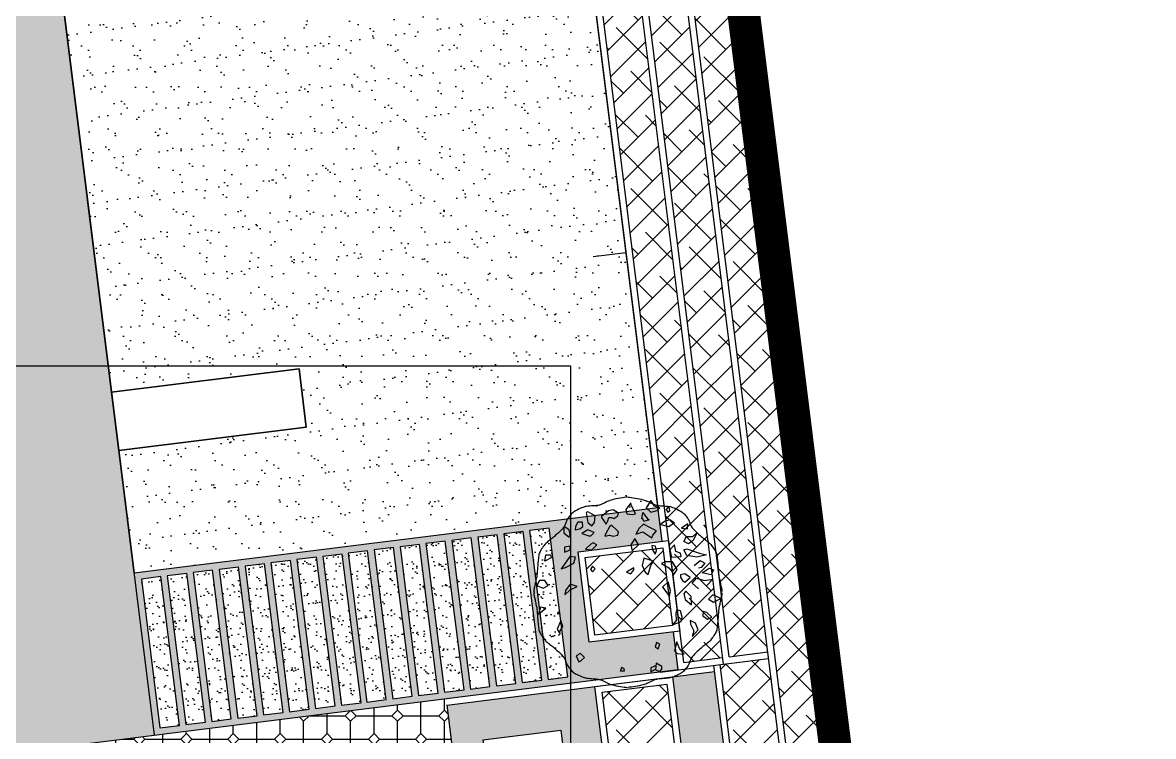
# Model space of a CAD drawing. Header units: millimetres. Extents: x 54321 to 643206, y 47154 to 1199119.
# Drawn here: x 144843 to 162194, y 98500 to 109449 of the extents above; entities that cross this region are included whole.
import ezdxf

# ---------------------------------------------------------------- set-up
doc = ezdxf.new("R2010")
doc.units = ezdxf.units.MM
doc.linetypes.add('04 RT1 - COL FACILITY$0$DASHED', pattern=[0.75, 0.5, -0.25])
doc.linetypes.add('SiteBoundary RT1$0$DASHDOT', pattern=[1, 0.5, -0.25, 0, -0.25])
for name, color, linetype in [('+AT9 - Trees', 3, 'Continuous'), ('+AT9-HATCH', 8, 'Continuous'), ('+AT9-PAVE', 1, 'Continuous'), ('+AT9_Hardscape', 1, 'Continuous'), ('04 RT1 - COL FACILITY$0$AM-DROP LINE', 7, 'Continuous'), ('09 RT1 - POD - FACILITY$0$AM-LOW WALL', 2, 'Continuous'), ('SiteBoundary RT1$0$AM-BOUNDARYLINE', 242, 'SiteBoundary RT1$0$DASHDOT'), ('X-COL PODIUM$0$FCOL TWR B3-TF', 6, 'Continuous')]:
    doc.layers.add(name, color=color, linetype=linetype)
pattern_1 = [(45, (4908208.38, 2762928.94), (-224.506403, 224.506403), []), (135, (4908208.38, 2762928.94), (-673.51921, 224.506403), [793.75, -476.25])]
pattern_2 = [(0, (4519.18, -35824.1), (360, 360), [550.293, -169.707]), (90, (4434.33, -35739.26), (-360, 360), [550.293, -169.707]), (45, (4709.5, -35464.1), (-360.0008, 360.0008), [120, -389.118]), (315, (4709.5, -35464.1), (360.0008, 360.0008), [120, -389.118]), (45, (4794.33, -35548.97), (-360.0008, 360.0008), [120, -389.118]), (315, (4794.33, -35379.26), (360.0008, 360.0008), [120, -389.118])]

# ---------------------------------------------------------------- blocks, each defined once
blk = doc.blocks.new('ARCHITECT')
at = {"layer": '04 RT1 - COL FACILITY$0$AM-DROP LINE', "color": 8, "linetype": '04 RT1 - COL FACILITY$0$DASHED', "ltscale": 5}
blk.add_lwpolyline([(-10205, -4075), (16870, -4075), (16870, 6250), (31920, 6250), (31920, 25600), (16670, 25600), (16670, 25600), (13519, 25600), (13519, 27525), (13519, 27525), (13520, 44550), (13520, 44550), (13520, 46350), (13520, 46350), (13520, 49200), (-5380, 49200), (-5380, 38725), (-6305, 38725), (-6305, 31725), (445, 31725), (445, 29600), (-10205, 29600)], close=True, dxfattribs=at)
at = {"layer": '09 RT1 - POD - FACILITY$0$AM-LOW WALL', "color": 8}
for p, q in [((39222, -6184), (31091, 58896)), ((39073, -6196), (30962, 58730))]:
    blk.add_line(p, q, dxfattribs=at)
blk = doc.blocks.new('T18')
at = {"color": 0, "linetype": 'Continuous'}
for points in [[(-74, 2531), (-114, 2527), (-160, 2522), (-210, 2514), (-263, 2506), (-317, 2496), (-369, 2485), (-419, 2475), (-464, 2464), (-503, 2453), (-531, 2443), (-564, 2429), (-599, 2413), (-635, 2396), (-672, 2378), (-709, 2361), (-744, 2345), (-777, 2332), (-805, 2323), (-837, 2317), (-875, 2312), (-916, 2308), (-960, 2305), (-1004, 2303), (-1048, 2300), (-1089, 2296), (-1127, 2291), (-1158, 2284), (-1189, 2275), (-1224, 2263), (-1262, 2249), (-1301, 2232), (-1341, 2215), (-1380, 2197), (-1416, 2178), (-1447, 2159), (-1474, 2141), (-1492, 2126), (-1511, 2108), (-1531, 2086), (-1552, 2062), (-1572, 2038), (-1592, 2013), (-1609, 1989), (-1625, 1967), (-1638, 1947), (-1646, 1931), (-1654, 1912), (-1662, 1890), (-1671, 1867), (-1679, 1844), (-1687, 1821), (-1695, 1800), (-1704, 1781), (-1713, 1765), (-1735, 1737), (-1762, 1706), (-1793, 1673), (-1828, 1640), (-1863, 1607), (-1899, 1574), (-1933, 1544), (-1964, 1517), (-1991, 1493), (-2009, 1477), (-2031, 1459), (-2055, 1440), (-2080, 1420), (-2106, 1400), (-2131, 1380), (-2155, 1360), (-2175, 1341), (-2192, 1324), (-2210, 1303), (-2230, 1279), (-2251, 1251), (-2272, 1221), (-2294, 1191), (-2313, 1160), (-2331, 1130), (-2345, 1102), (-2356, 1077), (-2364, 1051), (-2371, 1020), (-2376, 985), (-2380, 949), (-2384, 911), (-2387, 874), (-2389, 839), (-2392, 807), (-2394, 779), (-2397, 753), (-2399, 722), (-2402, 689), (-2404, 654), (-2407, 618), (-2410, 583), (-2413, 550), (-2416, 520), (-2419, 494), (-2423, 471), (-2428, 445), (-2434, 416), (-2441, 386), (-2448, 355), (-2455, 325), (-2461, 296), (-2466, 270), (-2470, 247), (-2473, 230), (-2478, 210), (-2484, 187), (-2490, 163), (-2495, 139), (-2498, 117), (-2497, 98), (-2492, 83), (-2482, 73), (-2492, 64), (-2497, 49), (-2498, 30), (-2495, 7), (-2490, -16), (-2484, -40), (-2478, -63), (-2473, -83), (-2470, -100), (-2466, -123), (-2461, -149), (-2455, -178), (-2448, -208), (-2441, -239), (-2434, -269), (-2428, -298), (-2423, -324), (-2419, -347), (-2416, -373), (-2413, -403), (-2410, -436), (-2407, -471), (-2404, -507), (-2402, -542), (-2399, -576), (-2397, -606), (-2394, -632), (-2392, -660), (-2389, -692), (-2387, -727), (-2384, -764), (-2380, -802), (-2376, -839), (-2371, -873), (-2364, -904), (-2356, -931), (-2345, -956), (-2331, -983), (-2313, -1013), (-2294, -1044), (-2272, -1075), (-2251, -1104), (-2230, -1132), (-2210, -1156), (-2192, -1177), (-2175, -1194), (-2155, -1213), (-2131, -1233), (-2106, -1253), (-2080, -1273), (-2055, -1293), (-2031, -1312), (-2009, -1330), (-1991, -1346), (-1964, -1370), (-1933, -1397), (-1899, -1428), (-1863, -1460), (-1828, -1493), (-1793, -1526), (-1762, -1559), (-1735, -1590), (-1713, -1618), (-1704, -1634), (-1695, -1653), (-1687, -1674), (-1679, -1697), (-1671, -1720), (-1662, -1743), (-1654, -1765), (-1646, -1784), (-1638, -1800), (-1625, -1820), (-1609, -1842), (-1592, -1866), (-1572, -1891), (-1552, -1916), (-1531, -1939), (-1511, -1961), (-1492, -1980), (-1474, -1995), (-1447, -2012), (-1416, -2031), (-1380, -2050), (-1341, -2068), (-1301, -2086), (-1262, -2102), (-1224, -2116), (-1189, -2128), (-1158, -2137), (-1127, -2144), (-1089, -2149), (-1048, -2153), (-1004, -2156), (-960, -2158), (-916, -2161), (-875, -2165), (-837, -2170), (-805, -2176), (-777, -2185), (-744, -2198), (-709, -2214), (-672, -2231), (-635, -2249), (-599, -2266), (-564, -2282), (-531, -2296), (-503, -2306), (-464, -2317), (-419, -2328), (-369, -2339), (-317, -2349), (-263, -2359), (-210, -2367), (-160, -2375), (-114, -2380), (-74, -2384)], [(-63, 2531), (-24, 2527), (23, 2522), (73, 2514), (126, 2506), (179, 2496), (232, 2485), (282, 2475), (327, 2464), (365, 2453), (394, 2443), (426, 2429), (461, 2413), (498, 2396), (535, 2378), (571, 2361), (607, 2345), (639, 2332), (668, 2323), (700, 2317), (737, 2312), (779, 2308), (822, 2305), (867, 2303), (910, 2300), (952, 2296), (989, 2291), (1021, 2284), (1051, 2275), (1086, 2263), (1124, 2249), (1164, 2232), (1204, 2215), (1242, 2197), (1278, 2178), (1310, 2159), (1336, 2141), (1354, 2126), (1374, 2108), (1394, 2086), (1415, 2062), (1435, 2038), (1454, 2013), (1472, 1989), (1487, 1967), (1500, 1947), (1509, 1931), (1517, 1912), (1525, 1890), (1533, 1867), (1541, 1844), (1550, 1821), (1558, 1800), (1567, 1781), (1576, 1765), (1597, 1737), (1624, 1706), (1656, 1673), (1690, 1640), (1726, 1607), (1761, 1574), (1795, 1544), (1826, 1517), (1853, 1493), (1871, 1477), (1893, 1459), (1917, 1440), (1943, 1420), (1969, 1400), (1994, 1380), (2017, 1360), (2038, 1341), (2055, 1324), (2073, 1303), (2092, 1279), (2114, 1251), (2135, 1221), (2156, 1191), (2176, 1160), (2193, 1130), (2208, 1102), (2219, 1077), (2227, 1051), (2233, 1020), (2238, 985), (2243, 949), (2246, 911), (2249, 874), (2252, 839), (2254, 807), (2257, 779), (2259, 753), (2262, 722), (2264, 689), (2267, 654), (2269, 618), (2272, 583), (2275, 550), (2278, 520), (2282, 494), (2286, 471), (2291, 445), (2297, 416), (2304, 386), (2311, 355), (2317, 325), (2323, 296), (2329, 270), (2332, 247), (2335, 230), (2341, 210), (2347, 187), (2353, 163), (2358, 139), (2360, 117), (2360, 98), (2355, 83), (2345, 73), (2355, 64), (2360, 49), (2360, 30), (2358, 7), (2353, -16), (2347, -40), (2341, -63), (2335, -83), (2332, -100), (2329, -123), (2323, -149), (2317, -178), (2311, -208), (2304, -239), (2297, -269), (2291, -298), (2286, -324), (2282, -347), (2278, -373), (2275, -403), (2272, -436), (2269, -471), (2267, -507), (2264, -542), (2262, -576), (2259, -606), (2257, -632), (2254, -660), (2252, -692), (2249, -727), (2246, -764), (2243, -802), (2238, -839), (2233, -873), (2227, -904), (2219, -931), (2208, -956), (2193, -983), (2176, -1013), (2156, -1044), (2135, -1075), (2114, -1104), (2092, -1132), (2073, -1156), (2055, -1177), (2038, -1194), (2017, -1213), (1994, -1233), (1969, -1253), (1943, -1273), (1917, -1293), (1893, -1312), (1871, -1330), (1853, -1346), (1826, -1370), (1795, -1397), (1761, -1428), (1726, -1460), (1690, -1493), (1656, -1526), (1624, -1559), (1597, -1590), (1576, -1618), (1567, -1634), (1558, -1653), (1550, -1674), (1541, -1697), (1533, -1720), (1525, -1743), (1517, -1765), (1509, -1784), (1500, -1800), (1487, -1820), (1472, -1842), (1454, -1866), (1435, -1891), (1415, -1916), (1394, -1939), (1374, -1961), (1354, -1980), (1336, -1995), (1310, -2012), (1278, -2031), (1242, -2050), (1204, -2068), (1164, -2086), (1124, -2102), (1086, -2116), (1051, -2128), (1021, -2137), (989, -2144), (952, -2149), (910, -2153), (867, -2156), (822, -2158), (779, -2161), (737, -2165), (700, -2170), (668, -2176), (639, -2185), (607, -2198), (571, -2214), (535, -2231), (498, -2249), (461, -2266), (426, -2282), (394, -2296), (365, -2306), (327, -2317), (282, -2328), (232, -2339), (179, -2349), (126, -2359), (73, -2367), (23, -2375), (-24, -2380), (-63, -2384)], [(1648, 760), (1799, 890), (1922, 825), (1826, 716), (1757, 699)], [(1757, 158), (1593, 309), (1703, 435), (1908, 374), (2127, 415), (1976, 244)], [(1552, -749), (1634, -920)], [(662, -1817), (525, -1875), (525, -1981), (649, -1909)]]:
    blk.add_lwpolyline(points, dxfattribs=at)
for points in [[(19, 2334), (5, 2379), (-118, 2208), (-91, 2098), (46, 2078), (129, 2098)], [(621, 2293), (525, 2444), (402, 2252), (525, 2143), (690, 2184), (758, 2252)], [(-926, 1872), (-912, 2047), (-1103, 2153), (-1145, 2136), (-1103, 1872), (-994, 1790)], [(-433, 1982), (-323, 2047), (-310, 2112), (-446, 2198), (-570, 2174), (-748, 2026), (-748, 2003), (-624, 1828), (-583, 1917), (-556, 2003), (-487, 2003)], [(293, 1965), (320, 2136), (443, 1965), (484, 1941), (348, 1900), (320, 1965)], [(991, 2293), (922, 2208), (964, 2143), (1018, 2184)], [(-1719, 1606), (-1583, 1496), (-1555, 1561), (-1583, 1688), (-1719, 1773)], [(-1240, 1879), (-1364, 1879), (-1418, 1770), (-1432, 1681), (-1309, 1715), (-1227, 1770)], [(-487, 1804), (-542, 1760), (-638, 1588), (-665, 1523), (-542, 1547), (-446, 1523), (-323, 1547), (-310, 1630), (-351, 1674)], [(334, 1828), (224, 1725), (142, 1571), (320, 1636), (553, 1482), (580, 1551), (676, 1657), (498, 1746)], [(991, 1760), (758, 1825), (881, 1910), (1018, 1951), (1141, 1869)], [(1319, 1732), (1470, 1708), (1484, 1842)], [(-1103, 1681), (-1254, 1592), (-1076, 1527), (-1021, 1527), (-939, 1616)], [(46, 1144), (211, 1294), (115, 1465), (5, 1294)], [(1607, 1517), (1716, 1606), (1621, 1407), (1497, 1325), (1374, 1387), (1443, 1517)], [(-1555, 1171), (-1555, 1260), (-1706, 1236), (-1706, 1106)], [(-1158, 1188), (-994, 1171), (-871, 1298), (-967, 1349), (-1021, 1318)], [(567, 1171), (635, 1061), (676, 1150), (649, 1260), (553, 1280)], [(1169, 1126), (1141, 1301), (1018, 1171), (1059, 979), (1306, 1000), (1292, 1085)], [(1785, 1085), (1963, 1041), (1716, 979), (1456, 1024), (1374, 1171), (1456, 1191)], [(-2212, 873), (-2185, 1037), (-2062, 1037), (-2048, 966)], [(-1569, 996), (-1706, 801), (-1788, 675), (-1678, 716), (-1459, 822), (-1418, 976)], [(306, 764), (375, 593), (457, 528), (525, 764), (594, 873), (348, 955)], [(-1035, 658), (-980, 603), (-912, 678), (-980, 750)], [(-104, 589), (5, 545), (87, 654), (87, 706)], [(1087, 596), (1100, 510), (1210, 658), (1087, 856), (895, 856), (799, 812), (991, 702)], [(2031, 699), (2141, 654), (2086, 524), (1853, 572)], [(-2349, 374), (-2418, 244), (-2253, 179), (-2130, 244), (-2212, 374)], [(1032, 117), (977, 346), (827, 202), (909, 96), (1005, -34)], [(1402, 545), (1292, 524), (1292, 459), (1347, 374), (1402, 333), (1538, 452)], [(-1555, 137), (-1377, 226), (-1555, 281), (-1678, 120), (-1692, 11)], [(1415, -116), (1579, -253), (1566, -40), (1429, 100), (1374, 42)], [(2141, -184), (2332, -92), (2127, 7), (2018, -109)], [(-2322, -314), (-2376, -489), (-2185, -338)], [(1196, -383), (1169, -468), (1183, -660), (1087, -769), (1306, -684), (1333, -574), (1292, -403)], [(1867, -533), (1990, -619), (2100, -574), (1976, -448), (1881, -424)], [(-1897, -879), (-1815, -1006), (-1829, -941), (-1747, -814), (-1802, -660)], [(1593, -1071), (1744, -896), (1675, -725), (1538, -660), (1552, -749), (1634, -920)], [(635, -1344), (717, -1389), (758, -1266), (676, -1221)], [(1265, -1375), (1196, -1207), (1141, -1440), (1210, -1505), (1388, -1522)], [(-1405, -1567), (-1336, -1721), (-1281, -1697), (-1186, -1611), (-1295, -1505)], [(-159, -1964), (-255, -1964), (-227, -1858), (-173, -1895)], [(813, -1847), (662, -1762), (649, -1933), (758, -1977), (813, -1912)]]:
    blk.add_lwpolyline(points, close=True, dxfattribs=at)

msp = doc.modelspace()

# ---------------------------------------------------------------- hatches: boundary and pattern name
at = {"layer": '+AT9-HATCH'}
h = msp.add_hatch(dxfattribs=at)
h.set_pattern_fill('ANSI38', color=62, scale=100)
h.set_pattern_definition(pattern_1)
h.paths.add_polyline_path([(159511, 74722), (157625, 74486), (157700, 73891), (160180, 74201), (154443, 120126), (153848, 120052), (158459, 83136), (158906, 83192), (159080, 81802), (158633, 81747)])
h = msp.add_hatch(dxfattribs=at)
h.set_pattern_fill('ANSI38', color=62, scale=100)
h.set_pattern_definition(pattern_1)
h.paths.add_polyline_path([(155682, 99720), (156278, 99795), (154889, 110910), (154294, 110836)])
h = msp.add_hatch(dxfattribs=at)
h.set_pattern_fill('ANSI38', color=62, scale=100)
h.set_pattern_definition(pattern_1)
h.paths.add_polyline_path([(153599, 110749), (154754, 101505), (154927, 100116), (154988, 99633), (155583, 99708), (154194, 110823)])
h = msp.add_hatch(dxfattribs=at)
h.set_pattern_fill('AR-SAND', color=8, scale=10)
h.paths.add_polyline_path([(145468, 109683), (153506, 110687), (154591, 102005), (146553, 101001), (146317, 102886), (149195, 103245), (149084, 104138), (146206, 103779)])
h = msp.add_hatch(dxfattribs=at)
h.set_pattern_fill('GRAVEL', color=252, scale=15, angle=270)
h.set_pattern_definition([(138.0127875, (4911738.24, 2776781.783), (-3428.99999979, 3048.00000024), [51.258216, -5074.572546]), (94.969741, (4911700.14, 2776816.073), (381.000021705, -4571.99999819), [87.960708, -8708.107334]), (42.5104471, (4911692.52, 2776903.703), (-4190.99999854, -3810.00000161), [62.022228, -6140.20842]), (177.273689, (4911597.27, 2777052.293), (7619.99999996, -381.0000008), [80.100678, -7929.965614]), (202.83365418, (4911517.26, 2777056.103), (4571.999999933, 1905.00000016), [78.545055, -7775.971162]), (267.273689, (4911444.87, 2777025.623), (381.0000008, 7619.99999996), [80.100678, -7929.965614]), (307.69424047, (4911441.06, 2776945.613), (-3810.000000285, 4952.99999978), [105.92905, -10486.967297]), (342.25532837, (4911505.83, 2776861.793), (8381.99999977, -2667.000000717), [100.007928, -9900.78849]), (31.42956562, (4911601.08, 2776831.313), (4952.999999734, 3048.00000043), [80.37195, -7956.831855]), (85.2363583, (4911669.66, 2776873.223), (-381.00000066, -4190.99999994), [91.756992, -4496.090543]), (132.3974378, (4911677.28, 2776964.663), (-4191.00000016, 4571.999999854), [118.661688, -11747.515877]), (48.8140748, (4911593.46, 2776675.103), (2286.00000019, 2666.99999984), [40.50068, -4009.584874]), (81.4692344, (4911620.13, 2776705.583), (-761.999999136, -4953.000000133), [77.052297, -7628.19585]), (135, (4911631.56, 2776781.78), (-381, 5e-13), [53.8814, -484.933966]), (113.1985905, (4911677.28, 2776808.453), (761.99999987, -1905.00000005), [29.016198, -2872.593355]), (201.8014095, (4911665.85, 2776835.12), (1143, 381.0000001), [41.034843, -2010.712949]), (300.9637565, (4911627.75, 2776819.88), (761.99999996, -1143), [66.64795, -2154.944723]), (71.5650512, (4911662.04, 2776762.73), (-381, -762), [48.19307, -1156.634718]), (286.38954033, (4911665.85, 2777056.103), (1143, -3810), [67.5132, -6683.824]), (340.34617594, (4911684.9, 2776991.333), (-4190.99999995, 1524.00000014), [56.63984, -5607.332352]), (203.1985905, (4911738.24, 2776762.733), (1905.00000005, 761.99999987), [58.032015, -2843.577538]), (253.61045967, (4911684.9, 2776739.873), (1142.99999973, 3810.00000008), [67.5132, -6683.824]), (249.4439548, (4911429.63, 2777056.103), (762, 1905), [65.10528, -3190.160147]), (204.7751406, (4911406.77, 2776995.143), (4190.99999897, 1905.00000227), [54.550818, -5400.539007]), (336.8014095, (4911357.24, 2776758.923), (1905.00000005, -761.9999999), [58.032015, -2843.577538]), (287.35402464, (4911410.58, 2776736.063), (-1524.00000032, 4952.9999999), [63.86741, -6322.856397]), (339.4439548, (4911357.24, 2776945.613), (-1905, 762), [32.55264, -3222.712787]), (11.3099325, (4911357.24, 2776781.78), (1524, 381), [19.42719, -1923.299245]), (75.9637565, (4911376.29, 2776785.59), (-381, -1143), [78.545055, -1492.358188]), (96.00900596, (4911395.34, 2776861.793), (381.0000002, -3809.99999998), [72.79005, -7206.20473]), (213.6900675, (4911593.46, 2776819.88), (762, 381), [54.948582, -1318.766454]), (263.1572266, (4911547.74, 2776789.403), (-761.99999966, -6477.00000004), [95.933514, -9497.40136]), (330.9453959, (4911536.31, 2776694.153), (-2666.99999998, 1524.00000004), [39.226236, -3883.408848]), (360, (4911570.6, 2776675.1), (381, 381), [22.86, -358.14]), (30.25643716, (4911406.77, 2776869.413), (-2667.0000001, -1523.99999981), [52.930044, -5240.091116]), (318.0127875, (4911452.49, 2776896.083), (3428.99999978, -3048.00000025), [102.516432, -5023.31433]), (270, (4911528.7, 2776827.5), (381, -381), [99.06, -281.94]), (235.3048465, (4911528.69, 2776728.443), (-2666.99999794, -3810.00000144), [60.241434, -5963.897509]), (164.0546041, (4911494.4, 2776678.913), (-1524, 380.99999997), [55.474362, -2718.247506]), (117.64597536, (4911441.06, 2776694.153), (-3809.999999495, 7239.000000266), [90.321765, -8941.869663]), (85.42607874, (4911399.15, 2776774.163), (381, 4953), [95.55442, -9459.876968])])
h.paths.add_polyline_path([(146553, 101001), (146863, 98517), (149208, 98811), (151341, 99078), (153254, 99318), (153254, 101838), (152894, 101793), (152299, 101718), (151703, 101644), (151108, 101570), (149322, 101346), (148726, 101272), (148131, 101198), (147536, 101123), (146940, 101049)])
h.paths.add_polyline_path([(153254, 101838), (153254, 99318), (154900, 99524), (154828, 100104), (153538, 99943), (153365, 101332), (154654, 101493), (154591, 102005), (154085, 101941), (153489, 101867)])
h.paths.add_polyline_path([(147249, 98669), (146949, 98631), (146665, 100913), (146962, 100950)], flags=16)
h.paths.add_polyline_path([(147647, 98718), (147347, 98681), (147063, 100963), (147360, 101000)], flags=16)
h.paths.add_polyline_path([(148045, 98768), (147745, 98730), (147460, 101012), (147758, 101049)], flags=16)
h.paths.add_polyline_path([(148443, 98817), (148143, 98779), (147858, 101061), (148156, 101098)], flags=16)
h.paths.add_polyline_path([(148841, 98867), (148541, 98830), (148256, 101112), (148554, 101149)], flags=16)
h.paths.add_polyline_path([(149239, 98916), (148939, 98878), (148654, 101160), (148952, 101197)], flags=16)
h.paths.add_polyline_path([(149637, 98966), (149337, 98929), (149052, 101211), (149350, 101248)], flags=16)
h.paths.add_polyline_path([(150035, 99016), (149734, 98978), (149450, 101260), (149748, 101297)], flags=16)
h.paths.add_polyline_path([(150423, 99064), (150123, 99027), (149838, 101309), (150136, 101346)], flags=16)
h.paths.add_polyline_path([(150821, 99114), (150521, 99077), (150236, 101359), (150534, 101396)], flags=16)
h.paths.add_polyline_path([(151219, 99164), (150919, 99126), (150634, 101408), (150932, 101445)], flags=16)
h.paths.add_polyline_path([(151617, 99213), (151316, 99176), (151032, 101458), (151329, 101495)], flags=16)
h.paths.add_polyline_path([(152014, 99263), (151714, 99225), (151430, 101507), (151727, 101545)], flags=16)
h.paths.add_polyline_path([(152412, 99312), (152112, 99275), (151828, 101557), (152125, 101594)], flags=16)
h.paths.add_polyline_path([(153208, 99412), (152908, 99374), (152623, 101656), (152921, 101694)], flags=16)
h.paths.add_polyline_path([(152810, 99362), (152510, 99325), (152225, 101607), (152523, 101644)], flags=16)
h = msp.add_hatch(dxfattribs=at)
h.set_pattern_fill('AR-SAND', color=8, scale=5)
h.paths.add_polyline_path([(152921, 101694), (152623, 101656), (152908, 99374), (153208, 99412)])
h = msp.add_hatch(dxfattribs=at)
h.set_pattern_fill('AR-SAND', color=8, scale=5)
h.paths.add_polyline_path([(151727, 101545), (151430, 101507), (151714, 99225), (152014, 99263)])
h = msp.add_hatch(dxfattribs=at)
h.set_pattern_fill('AR-SAND', color=8, scale=5)
h.paths.add_polyline_path([(152125, 101594), (151828, 101557), (152112, 99275), (152412, 99312)])
h = msp.add_hatch(dxfattribs=at)
h.set_pattern_fill('AR-SAND', color=8, scale=5)
h.paths.add_polyline_path([(152523, 101644), (152225, 101607), (152510, 99325), (152810, 99362)])
h = msp.add_hatch(dxfattribs=at)
h.set_pattern_fill('AR-SAND', color=8, scale=5)
h.paths.add_polyline_path([(150136, 101346), (149838, 101309), (150123, 99027), (150423, 99064)])
h = msp.add_hatch(dxfattribs=at)
h.set_pattern_fill('AR-SAND', color=8, scale=5)
h.paths.add_polyline_path([(150534, 101396), (150236, 101359), (150521, 99077), (150821, 99114)])
h = msp.add_hatch(dxfattribs=at)
h.set_pattern_fill('AR-SAND', color=8, scale=5)
h.paths.add_polyline_path([(150932, 101445), (150634, 101408), (150919, 99126), (151219, 99164)])
h = msp.add_hatch(dxfattribs=at)
h.set_pattern_fill('AR-SAND', color=8, scale=5)
h.paths.add_polyline_path([(151329, 101495), (151032, 101458), (151316, 99176), (151617, 99213)])
h = msp.add_hatch(dxfattribs=at)
h.set_pattern_fill('ANSI38', color=62, scale=100)
h.set_pattern_definition(pattern_1)
h.paths.add_polyline_path([(153625, 100054), (154816, 100203), (154667, 101394), (153476, 101245)])
h = msp.add_hatch(dxfattribs=at)
h.set_pattern_fill('AR-SAND', color=8, scale=5)
h.paths.add_polyline_path([(148952, 101197), (148654, 101160), (148939, 98878), (149239, 98916)])
h = msp.add_hatch(dxfattribs=at)
h.set_pattern_fill('AR-SAND', color=8, scale=5)
h.paths.add_polyline_path([(149350, 101248), (149052, 101211), (149337, 98929), (149637, 98966)])
h = msp.add_hatch(dxfattribs=at)
h.set_pattern_fill('AR-SAND', color=8, scale=5)
h.paths.add_polyline_path([(149748, 101297), (149450, 101260), (149734, 98978), (150035, 99016)])
h = msp.add_hatch(dxfattribs=at)
h.set_pattern_fill('AR-SAND', color=8, scale=5)
h.paths.add_polyline_path([(147360, 101000), (147063, 100963), (147347, 98681), (147647, 98718)])
h = msp.add_hatch(dxfattribs=at)
h.set_pattern_fill('AR-SAND', color=8, scale=5)
h.paths.add_polyline_path([(147758, 101049), (147460, 101012), (147745, 98730), (148045, 98768)])
h = msp.add_hatch(dxfattribs=at)
h.set_pattern_fill('AR-SAND', color=8, scale=5)
h.paths.add_polyline_path([(148156, 101098), (147858, 101061), (148143, 98779), (148443, 98817)])
h = msp.add_hatch(dxfattribs=at)
h.set_pattern_fill('AR-SAND', color=8, scale=5)
h.paths.add_polyline_path([(148554, 101149), (148256, 101112), (148541, 98830), (148841, 98867)])
h = msp.add_hatch(dxfattribs=at)
h.set_pattern_fill('AR-SAND', color=8, scale=5)
h.paths.add_polyline_path([(146962, 100950), (146665, 100913), (146949, 98631), (147249, 98669)])
h = msp.add_hatch(dxfattribs=at)
h.set_pattern_fill('ANSI38', color=62, scale=100)
h.set_pattern_definition(pattern_1)
h.paths.add_polyline_path([(156290, 99695), (155595, 99609), (155546, 99602), (157616, 83030), (158360, 83123)])
h = msp.add_hatch(dxfattribs=at)
h.set_pattern_fill('GRAVEL', color=252, scale=15, angle=270)
h.set_pattern_definition([(138.0127875, (4911738.24, 2776781.783), (-3428.99999979, 3048.00000024), [51.258216, -5074.572546]), (94.969741, (4911700.14, 2776816.073), (381.000021705, -4571.99999819), [87.960708, -8708.107334]), (42.5104471, (4911692.52, 2776903.703), (-4190.99999854, -3810.00000161), [62.022228, -6140.20842]), (177.273689, (4911597.27, 2777052.293), (7619.99999996, -381.0000008), [80.100678, -7929.965614]), (202.83365418, (4911517.26, 2777056.103), (4571.999999933, 1905.00000016), [78.545055, -7775.971162]), (267.273689, (4911444.87, 2777025.623), (381.0000008, 7619.99999996), [80.100678, -7929.965614]), (307.69424047, (4911441.06, 2776945.613), (-3810.000000285, 4952.99999978), [105.92905, -10486.967297]), (342.25532837, (4911505.83, 2776861.793), (8381.99999977, -2667.000000717), [100.007928, -9900.78849]), (31.42956562, (4911601.08, 2776831.313), (4952.999999734, 3048.00000043), [80.37195, -7956.831855]), (85.2363583, (4911669.66, 2776873.223), (-381.00000066, -4190.99999994), [91.756992, -4496.090543]), (132.3974378, (4911677.28, 2776964.663), (-4191.00000016, 4571.999999854), [118.661688, -11747.515877]), (48.8140748, (4911593.46, 2776675.103), (2286.00000019, 2666.99999984), [40.50068, -4009.584874]), (81.4692344, (4911620.13, 2776705.583), (-761.999999136, -4953.000000133), [77.052297, -7628.19585]), (135, (4911631.56, 2776781.78), (-381, 5e-13), [53.8814, -484.933966]), (113.1985905, (4911677.28, 2776808.453), (761.99999987, -1905.00000005), [29.016198, -2872.593355]), (201.8014095, (4911665.85, 2776835.12), (1143, 381.0000001), [41.034843, -2010.712949]), (300.9637565, (4911627.75, 2776819.88), (761.99999996, -1143), [66.64795, -2154.944723]), (71.5650512, (4911662.04, 2776762.73), (-381, -762), [48.19307, -1156.634718]), (286.38954033, (4911665.85, 2777056.103), (1143, -3810), [67.5132, -6683.824]), (340.34617594, (4911684.9, 2776991.333), (-4190.99999995, 1524.00000014), [56.63984, -5607.332352]), (203.1985905, (4911738.24, 2776762.733), (1905.00000005, 761.99999987), [58.032015, -2843.577538]), (253.61045967, (4911684.9, 2776739.873), (1142.99999973, 3810.00000008), [67.5132, -6683.824]), (249.4439548, (4911429.63, 2777056.103), (762, 1905), [65.10528, -3190.160147]), (204.7751406, (4911406.77, 2776995.143), (4190.99999897, 1905.00000227), [54.550818, -5400.539007]), (336.8014095, (4911357.24, 2776758.923), (1905.00000005, -761.9999999), [58.032015, -2843.577538]), (287.35402464, (4911410.58, 2776736.063), (-1524.00000032, 4952.9999999), [63.86741, -6322.856397]), (339.4439548, (4911357.24, 2776945.613), (-1905, 762), [32.55264, -3222.712787]), (11.3099325, (4911357.24, 2776781.78), (1524, 381), [19.42719, -1923.299245]), (75.9637565, (4911376.29, 2776785.59), (-381, -1143), [78.545055, -1492.358188]), (96.00900596, (4911395.34, 2776861.793), (381.0000002, -3809.99999998), [72.79005, -7206.20473]), (213.6900675, (4911593.46, 2776819.88), (762, 381), [54.948582, -1318.766454]), (263.1572266, (4911547.74, 2776789.403), (-761.99999966, -6477.00000004), [95.933514, -9497.40136]), (330.9453959, (4911536.31, 2776694.153), (-2666.99999998, 1524.00000004), [39.226236, -3883.408848]), (360, (4911570.6, 2776675.1), (381, 381), [22.86, -358.14]), (30.25643716, (4911406.77, 2776869.413), (-2667.0000001, -1523.99999981), [52.930044, -5240.091116]), (318.0127875, (4911452.49, 2776896.083), (3428.99999978, -3048.00000025), [102.516432, -5023.31433]), (270, (4911528.7, 2776827.5), (381, -381), [99.06, -281.94]), (235.3048465, (4911528.69, 2776728.443), (-2666.99999794, -3810.00000144), [60.241434, -5963.897509]), (164.0546041, (4911494.4, 2776678.913), (-1524, 380.99999997), [55.474362, -2718.247506]), (117.64597536, (4911441.06, 2776694.153), (-3809.999999495, 7239.000000266), [90.321765, -8941.869663]), (85.42607874, (4911399.15, 2776774.163), (381, 4953), [95.55442, -9459.876968])])
h.paths.add_polyline_path([(157424, 83762), (155459, 99494), (154814, 99413), (155105, 97079), (153914, 96930), (153623, 99263), (153254, 99217), (153254, 97373), (153666, 94078), (153254, 94026), (153254, 93422), (153740, 93482), (154360, 88521), (153254, 88383), (153254, 87778), (154435, 87925), (154999, 83409), (153808, 83260), (153254, 87693), (153254, 84831), (153121, 84831), (153399, 82604), (155669, 82888), (155377, 85221), (156568, 85370), (156779, 83682)])
h.paths.add_polyline_path([(153254, 93422), (153254, 94026), (152475, 93929), (151911, 98445), (153102, 98594), (153254, 97373), (153254, 99217), (151353, 98979), (153121, 84831), (153254, 84831), (153254, 88383), (153170, 88372), (152550, 93334)])
h.paths.add_polyline_path([(154683, 90778), (155874, 90927), (156494, 85966), (155303, 85817)], flags=16)
h.paths.add_polyline_path([(153989, 96335), (155180, 96484), (155799, 91522), (154609, 91374)], flags=16)
h = msp.add_hatch(dxfattribs=at)
h.set_pattern_fill('ANSI38', color=62, scale=100)
h.set_pattern_definition(pattern_1)
h.paths.add_polyline_path([(154001, 97042), (154994, 97166), (154727, 99301), (153734, 99177)])
at = {"layer": '+AT9_Hardscape'}
h = msp.add_hatch(dxfattribs=at)
h.set_pattern_fill('CTYSQMK2', color=8, scale=30)
h.set_pattern_definition(pattern_2)
h.paths.add_polyline_path([(139679, 117475), (139686, 117482), (139701, 117494), (139717, 117506), (139732, 117518), (139746, 117529), (139759, 117539), (139770, 117549), (139786, 117563), (139804, 117579), (139825, 117597), (139846, 117616), (139867, 117636), (139887, 117656), (139906, 117675), (139922, 117694), (139936, 117712), (139940, 117720), (139945, 117731), (139950, 117744), (139955, 117757), (139960, 117771), (139965, 117785), (139970, 117798), (139975, 117809), (139980, 117818), (139987, 117830), (139996, 117843), (140007, 117858), (140019, 117872), (140031, 117887), (140043, 117901), (140055, 117914), (140067, 117925), (140077, 117934), (140093, 117945), (140112, 117956), (140133, 117967), (140156, 117978), (140179, 117988), (140203, 117998), (140226, 118006), (140246, 118013), (140264, 118019), (140283, 118023), (140306, 118026), (140330, 118028), (140356, 118030), (140382, 118031), (140408, 118033), (140433, 118035), (140455, 118038), (140474, 118042), (140491, 118048), (140511, 118055), (140531, 118064), (140553, 118075), (140575, 118085), (140597, 118096), (140618, 118105), (140637, 118113), (140654, 118119), (140677, 118125), (140704, 118132), (140733, 118138), (140764, 118145), (140796, 118150), (140828, 118156), (140858, 118160), (140885, 118163), (140915, 118165), (140939, 118163), (140966, 118160), (140996, 118156), (141027, 118150), (141059, 118145), (141090, 118138), (141120, 118132), (141147, 118125), (141170, 118119), (141187, 118113), (141206, 118105), (141227, 118096), (141247, 118086), (141248, 118085), (141270, 118075), (141292, 118064), (141298, 118062), (141313, 118055), (141332, 118048), (141349, 118042), (141368, 118038), (141391, 118035), (141415, 118033), (141441, 118031), (141468, 118030), (141493, 118028), (141518, 118026), (141542, 118023), (141559, 118019), (141577, 118013), (141598, 118006), (141621, 117998), (141644, 117988), (141668, 117978), (141691, 117967), (141712, 117956), (141731, 117945), (141746, 117934), (141757, 117925), (141769, 117914), (141781, 117901), (141793, 117887), (141805, 117872), (141817, 117858), (141827, 117843), (141836, 117830), (141844, 117818), (141849, 117809), (141854, 117798), (141859, 117785), (141863, 117771), (141868, 117757), (141873, 117744), (141878, 117731), (141883, 117720), (141889, 117711), (141902, 117694), (141918, 117675), (141936, 117656), (141957, 117636), (141978, 117616), (141999, 117597), (142019, 117579), (142038, 117563), (142054, 117549), (142064, 117539), (142077, 117529), (142092, 117518), (142107, 117506), (142122, 117494), (142137, 117482), (142151, 117470), (142163, 117459), (142173, 117448), (142184, 117436), (142196, 117422), (142208, 117405), (142221, 117388), (142234, 117369), (142245, 117351), (142256, 117333), (142264, 117317), (142271, 117302), (142276, 117286), (142279, 117268), (142283, 117247), (142285, 117225), (142287, 117203), (142289, 117181), (142290, 117160), (142292, 117141), (142293, 117125), (142295, 117109), (142296, 117091), (142298, 117071), (142299, 117050), (142301, 117029), (142303, 117008), (142304, 116989), (142306, 116971), (142308, 116955), (142310, 116942), (142314, 116926), (142317, 116909), (142321, 116891), (142325, 116873), (142329, 116855), (142333, 116838), (142336, 116822), (142338, 116809), (142340, 116799), (142343, 116787), (142347, 116773), (142350, 116759), (142353, 116745), (142355, 116732), (142355, 116720), (142352, 116711), (142346, 116706), (142352, 116700), (142355, 116691), (142355, 116679), (142353, 116666), (142350, 116652), (142347, 116638), (142343, 116624), (142340, 116612), (142338, 116602), (142336, 116589), (142333, 116573), (142329, 116556), (142325, 116538), (142321, 116520), (142317, 116502), (142314, 116485), (142310, 116469), (142308, 116456), (142306, 116440), (142306, 116439), (142442, 115345), (142800, 112440), (142920, 111480), (143833, 104181), (146156, 104181), (146138, 104324), (146063, 104920), (145989, 105515), (145915, 106111), (145840, 106706), (145766, 107301), (145691, 107897), (145617, 108492), (145543, 109087), (145468, 109683), (145282, 111171), (144086, 120747), (135480, 119672), (135518, 119327), (135367, 119308), (134855, 119244), (134855, 116873)])
h.paths.add_polyline_path([(144352, 96882), (144452, 96895), (144750, 96932), (145148, 96982), (145546, 97031), (145943, 97081), (146043, 97094), (145881, 98393), (146863, 98517), (146553, 101001), (146510, 101348), (146435, 101943), (146361, 102538), (146317, 102886), (146206, 103779), (146156, 104181), (143833, 104181), (143985, 102964), (144176, 101429, -0.425834), (142979, 100106), (136523, 100106), (136523, 99206), (136523, 99156), (136523, 97756), (136523, 97706), (136523, 96956), (144050, 96956), (144064, 96846)])
h.paths.add_polyline_path([(126033, 118029), (126020, 115769), (127890, 116002), (127791, 116796), (130569, 117143), (130668, 116350), (134855, 116873), (134855, 119244), (133318, 119052), (131991, 118880), (131525, 118828), (130324, 118678), (130310, 121022), (122216, 122033), (122012, 120399, -0.414214), (121677, 120138), (117708, 120634, -0.414214), (117448, 120969), (117652, 122603), (115954, 122816), (115970, 119286), (126034, 118130), (126034, 118129), (126033, 118029)], is_closed=False)
h.paths.add_polyline_path([(115954, 119288), (115954, 122816), (112050, 123303), (112038, 123204), (111878, 121929), (111854, 121731), (111668, 120242), (111643, 120044), (110430, 110337), (109972, 106667), (109066, 99421, 0.095474), (109096, 98968), (109270, 98806), (109290, 98562, 0.042994), (109426, 98407, 0.03399), (109551, 98302, 0.026925), (109659, 98232), (109947, 98464), (110310, 98352), (110586, 98474), (110928, 98589), (110861, 98327), (111129, 98612), (111129, 108181), (112579, 108181), (113849, 118342, -0.377305), (115040, 119393, -0.031038), (115188, 119384)])
h.paths.add_polyline_path([(112787, 100165, -0.414214), (111745, 101505), (112579, 108181), (111129, 108181), (111129, 98602), (111129, 98025), (111129, 97954), (112237, 97815), (112535, 97778), (113130, 97704), (113229, 97692), (113825, 97617), (115016, 97468), (115313, 99850), (114890, 99903), (114880, 99889), (114868, 99875), (114855, 99861), (114843, 99848), (114832, 99837), (114821, 99828), (114805, 99817), (114786, 99806), (114765, 99795), (114742, 99784), (114719, 99774), (114695, 99764), (114673, 99756), (114652, 99748), (114634, 99743), (114615, 99739), (114593, 99736), (114568, 99734), (114542, 99732), (114516, 99730), (114490, 99729), (114465, 99727), (114443, 99724), (114424, 99720), (114407, 99714), (114388, 99707), (114367, 99697), (114345, 99687), (114323, 99677), (114301, 99666), (114280, 99657), (114261, 99649), (114244, 99643), (114221, 99636), (114194, 99630), (114165, 99623), (114134, 99617), (114102, 99611), (114070, 99606), (114041, 99602), (114013, 99599), (113983, 99597), (113959, 99599), (113932, 99602), (113902, 99606), (113871, 99611), (113839, 99617), (113808, 99623), (113778, 99630), (113751, 99636), (113728, 99643), (113711, 99649), (113692, 99657), (113672, 99666), (113650, 99677), (113628, 99687), (113606, 99697), (113585, 99707), (113566, 99714), (113549, 99720), (113530, 99724), (113507, 99727), (113483, 99729), (113457, 99730), (113431, 99732), (113405, 99734), (113380, 99736), (113358, 99739), (113339, 99743), (113321, 99748), (113300, 99756), (113277, 99764), (113254, 99774), (113230, 99784), (113207, 99795), (113186, 99806), (113167, 99817), (113152, 99828), (113141, 99837), (113129, 99848), (113117, 99861), (113105, 99875), (113093, 99889), (113082, 99904), (113071, 99918), (113062, 99932), (113054, 99943), (113049, 99953), (113044, 99964), (113040, 99977), (113035, 99991), (113030, 100005), (113025, 100018), (113020, 100031), (113015, 100042), (113009, 100051), (112997, 100068), (112980, 100087), (112962, 100106), (112941, 100126), (112920, 100145), (112916, 100149), (112787, 100165)])
h.paths.add_polyline_path([(139931, 117706), (139931, 117715), (139936, 117712)], is_closed=False, flags=16)
h.paths.add_polyline_path([(109521, 98972), (109371, 98972), (109258, 99163), (109383, 99163), (109483, 99078)], flags=16)
h.paths.add_polyline_path([(110335, 99059), (110410, 99006), (110385, 98918), (110260, 98900), (110110, 98934), (110210, 99025)], flags=16)
h.paths.add_polyline_path([(110711, 98652), (110636, 98778), (110724, 98915), (110786, 98900), (110811, 98778)], flags=16)
h.paths.add_polyline_path([(111538, 98229), (111613, 98176), (111588, 98089), (111463, 98070), (111312, 98107), (111413, 98192)], flags=16)
h = msp.add_hatch(dxfattribs=at)
h.set_pattern_fill('CTYSQMK2', color=8, scale=30)
h.set_pattern_definition(pattern_2)
h.paths.add_polyline_path([(151353, 98979), (151341, 99078), (146863, 98517), (145881, 98393), (146043, 97094), (147575, 84831), (153121, 84831)])
h.paths.add_polyline_path([(153121, 84831), (147575, 84831), (147823, 82845), (150649, 83197), (150691, 83203), (151248, 83272), (151331, 83283), (151794, 83340), (151889, 83352), (152106, 83380), (152393, 83415), (152403, 83424), (152420, 83419), (152630, 83445), (152780, 83464), (153284, 83527), (153259, 83726), (153168, 83612), (153092, 83737), (153180, 83875), (153242, 83859)])
h.paths.add_polyline_path([(150881, 95394), (150993, 94501), (147818, 94104), (147706, 94997)], flags=16)
h.paths.add_polyline_path([(151554, 86786), (151665, 85893), (148887, 85546), (148775, 86439)], flags=16)
h.paths.add_polyline_path([(151977, 83931), (151827, 83931), (151714, 84122), (151840, 84122), (151940, 84038)], flags=16)
h.paths.add_polyline_path([(150624, 83646), (150699, 83593), (150674, 83508), (150549, 83486), (150399, 83524), (150499, 83612)], flags=16)
h.paths.add_polyline_path([(150925, 83242), (150850, 83364), (150875, 83455), (150975, 83471), (151025, 83327), (150950, 83258)], flags=16)
h.paths.add_polyline_path([(152792, 84019), (152867, 83966), (152842, 83878), (152716, 83859), (152566, 83894), (152666, 83984)], flags=16)

# ---------------------------------------------------------------- linework, layer by layer
at = {"layer": '', "color": 1}
for points in [[(144086, 120747), (146863, 98517)], [(148816, 74897), (145881, 98393), (154900, 99524)]]:
    msp.add_lwpolyline(points, dxfattribs=at)
for points in [[(152921, 101694), (152623, 101656), (152908, 99374), (153208, 99412)], [(151727, 101545), (151430, 101507), (151714, 99225), (152014, 99263)], [(152125, 101594), (151828, 101557), (152112, 99275), (152412, 99312)], [(152523, 101644), (152225, 101607), (152510, 99325), (152810, 99362)], [(150136, 101346), (149838, 101309), (150123, 99027), (150423, 99064)], [(150534, 101396), (150236, 101359), (150521, 99077), (150821, 99114)], [(150932, 101445), (150634, 101408), (150919, 99126), (151219, 99164)], [(151329, 101495), (151032, 101458), (151316, 99176), (151617, 99213)], [(148952, 101197), (148654, 101160), (148939, 98878), (149239, 98916)], [(149350, 101248), (149052, 101211), (149337, 98929), (149637, 98966)], [(149748, 101297), (149450, 101260), (149734, 98978), (150035, 99016)], [(147360, 101000), (147063, 100963), (147347, 98681), (147647, 98718)], [(147758, 101049), (147460, 101012), (147745, 98730), (148045, 98768)], [(148156, 101098), (147858, 101061), (148143, 98779), (148443, 98817)], [(148554, 101149), (148256, 101112), (148541, 98830), (148841, 98867)], [(146962, 100950), (146665, 100913), (146949, 98631), (147249, 98669)]]:
    msp.add_lwpolyline(points, close=True, dxfattribs=at)
at = {"layer": '+AT9-PAVE'}
msp.add_lwpolyline([(145468, 109683), (153506, 110687), (154591, 102005), (146553, 101001), (146317, 102886), (149195, 103245), (149084, 104138), (146206, 103779)], close=True, dxfattribs=at)
at = {"layer": '+AT9_Hardscape', "color": 1}
for p, q in [((160407, 72385), (152296, 137311)), ((160557, 72397), (152550, 136485)), ((154654, 101493), (150334, 136080)), ((158360, 83123), (153736, 120138)), ((158459, 83136), (153848, 120052)), ((154988, 99633), (153599, 110749)), ((155595, 99609), (154194, 110823)), ((155682, 99720), (154294, 110836)), ((154901, 99522), (154828, 100104)), ((155682, 99720), (156278, 99795)), ((154624, 99487), (156290, 99695)), ((154988, 99633), (155583, 99708)), ((157616, 83030), (155546, 99602)), ((158469, 75398), (155447, 99590)), ((151353, 98981), (153539, 81484))]:
    msp.add_line(p, q, dxfattribs=at)
for points in [[(144086, 120747), (146553, 101001)], [(153595, 105861), (154101, 105924)], [(151353, 98979), (155459, 99494)]]:
    msp.add_lwpolyline(points, dxfattribs=at)
for points in [[(153365, 101332), (154754, 101505), (154927, 100116), (153538, 99943)], [(153476, 101245), (154667, 101394), (154816, 100203), (153625, 100054)], [(153914, 96930), (153623, 99264), (154814, 99413), (155105, 97079)], [(154001, 97042), (153734, 99177), (154727, 99301), (154994, 97166)], [(152475, 93929), (151911, 98445), (153102, 98594), (153666, 94078)]]:
    msp.add_lwpolyline(points, close=True, dxfattribs=at)
at = {"layer": 'SiteBoundary RT1$0$AM-BOUNDARYLINE', "color": 216, "lineweight": 50, "ltscale": 25, "const_width": 500}
msp.add_lwpolyline([(109678, 153119), (124761, 152212), (144186, 152900), (150398, 153717), (161910, 61517), (150511, 61517), (130428, 62218), (110895, 59778), (98172, 61015)], close=True, dxfattribs=at)
at = {"layer": 'X-COL PODIUM$0$FCOL TWR B3-TF', "color": 1}
msp.add_lwpolyline([(146317, 102886), (146206, 103779), (149084, 104138), (149195, 103245)], close=True, dxfattribs=at)

# ---------------------------------------------------------------- block references
at = {"layer": '+AT9 - Trees', "xscale": 0.5940914200688094, "yscale": 0.5940914200688094, "zscale": 0.5940914200688094}
msp.add_blockref('T18', (154170, 100667), dxfattribs=at)
at = {"layer": '+AT9_Hardscape', "color": 1}
msp.add_blockref('ARCHITECT', (121334, 78581), dxfattribs=at)

doc.saveas('drawing.dxf')
